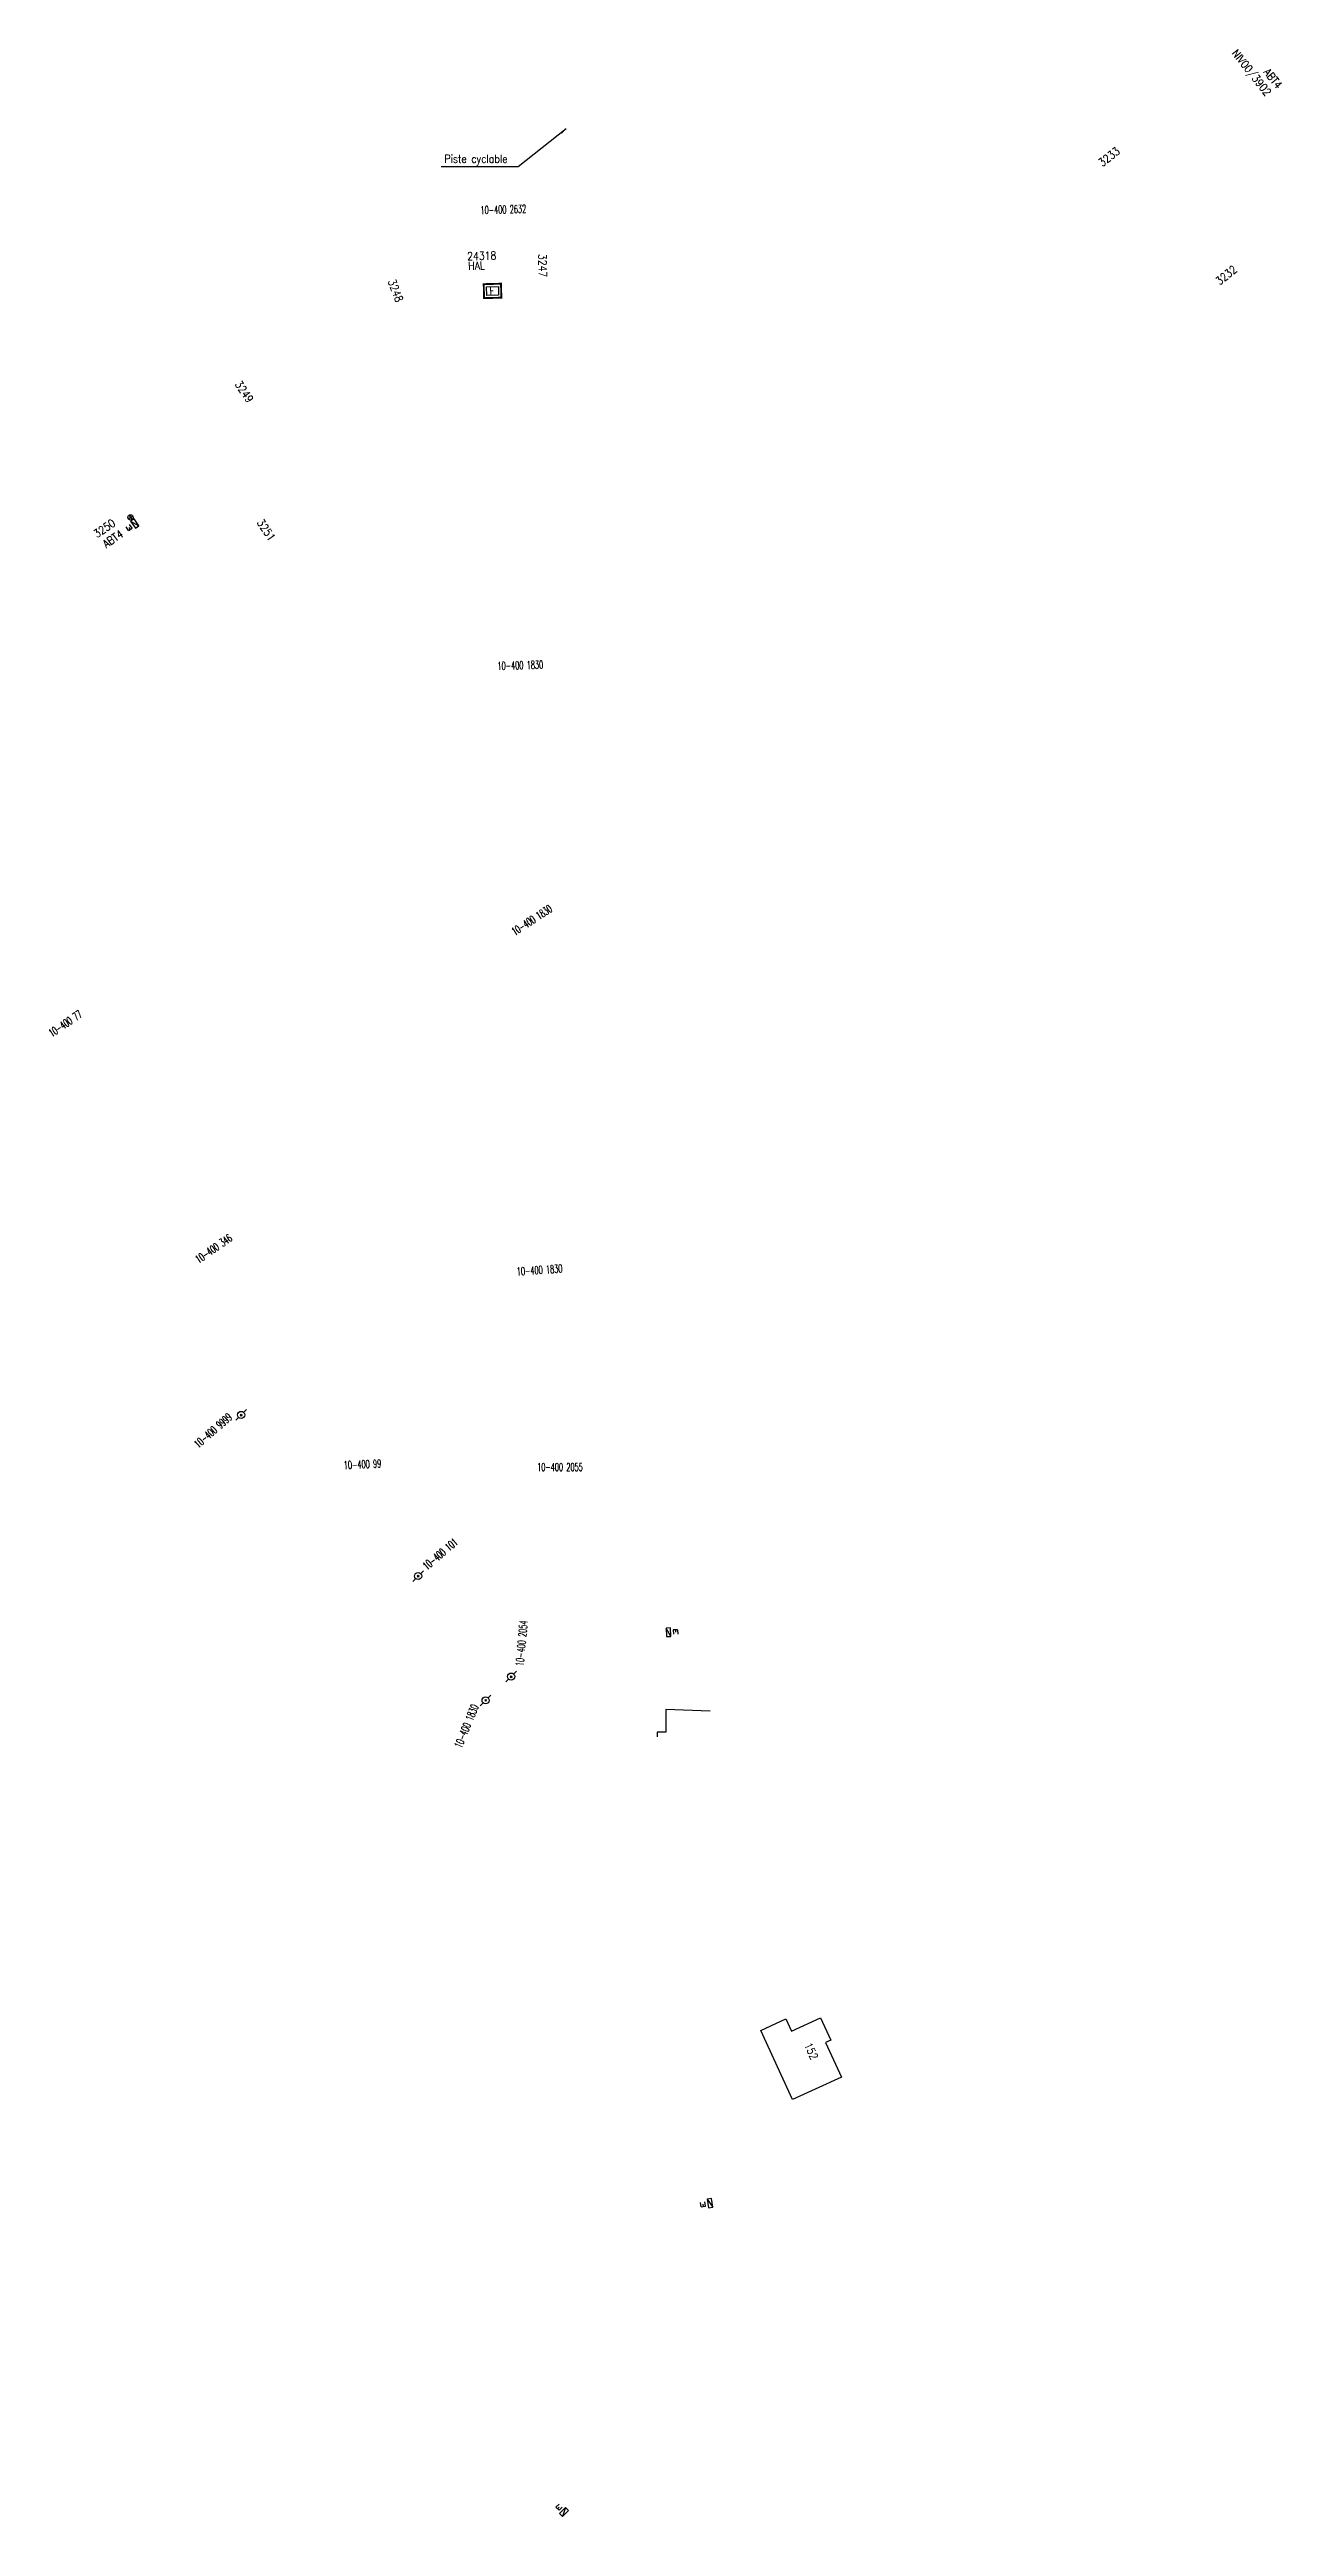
# Model space of a CAD drawing. Header units: millimetres. Extents: x 146003 to 146999, y 144007 to 144988.
# Drawn here: x 146511.7 to 146742.6, y 144057.1 to 144519.5 of the extents above; entities that cross this region are included whole.
import ezdxf
from ezdxf.enums import TextEntityAlignment as Align

# ---------------------------------------------------------------- set-up
doc = ezdxf.new("R2010")
doc.units = ezdxf.units.MM
doc.layers.get('0').update_dxf_attribs({"linetype": 'CONTINUOUS'})
for name, color, linetype in [('M_200', 7, 'CONTINUOUS'), ('w0100', 7, 'CONTINUOUS'), ('W0101', 7, 'CONTINUOUS'), ('W0430', 7, 'CONTINUOUS'), ('w0469', 7, 'CONTINUOUS'), ('W0473', 7, 'CONTINUOUS'), ('W0934', 7, 'CONTINUOUS'), ('w0991', 7, 'CONTINUOUS'), ('W1471', 7, 'CONTINUOUS')]:
    doc.layers.add(name, color=color, linetype=linetype)
doc.styles.add('M_ROMANS', font='ROMANS.shx', dxfattribs={"width": 0.75})
doc.styles.get("Standard").update_dxf_attribs({"font": 'romans.shx', "width": 0.85})
doc.dimstyles.get("Standard").update_dxf_attribs({"dimtxt": 1.5, "dimasz": 1.2, "dimexe": 0.625, "dimexo": 0.625, "dimgap": 0.25, "dimtad": 1, "dimdec": 1, "dimzin": 0, "dimdsep": 46, "dimtxsty": 'Standard', "dimcen": -0.5, "dimadec": 0, "dimazin": 0, "dimtfac": 1, "dimtdec": 1, "dimtmove": 0, "dimatfit": 3, "dimfxl": 1, "dimtolj": 1, "dimtzin": 0, "dimarcsym": 0})

# ---------------------------------------------------------------- blocks, each defined once
blk = doc.blocks.new('T473')
for p, q in [((-0.166667, 0.166667), (0.166667, -0.166667)), ((-0.166667, -0.166667), (0.166667, 0.166667)), ((0.500001, 0.500001), (1.000002, 1.000002)), ((-1.000002, -1.000002), (-0.500001, -0.500001))]:
    blk.add_line(p, q)
blk.add_ellipse((0, 0), major_axis=(0.471405, 0.471405), ratio=1, start_param=5.4977871438, end_param=11.780972451)
blk = doc.blocks.new('T430')
at = {"flags": 128}
for points in [[(0.8, 0.8), (-0.8, 0.8)], [(-0.8, 0.8), (-0.8, 0)], [(0.8, 0.8), (-0.8, 0)], [(-0.8, 0), (0.8, 0)], [(-0.4, 2.1), (0.4, 2.1)], [(-0.4, 2.1), (-0.4, 1.3)], [(-0.4, 1.7), (0, 1.7)], [(-0.4, 1.3), (0.4, 1.3)], [(0.8, 0), (0.8, 0.8)]]:
    blk.add_lwpolyline(points, dxfattribs=at)
blk = doc.blocks.new('*U6')
at = {"layer": 'M_200', "color": 0, "linetype": 'Continuous', "const_width": 0.35, "flags": 128}
blk.add_lwpolyline([(3.24, 2.62), (3.24, 0), (0, 0), (0, 2.62)], close=True, dxfattribs=at)
at = {"layer": 'M_200', "color": 0, "linetype": 'Continuous'}
blk.add_lwpolyline([(0.5, 2.12), (2.74, 2.12), (2.74, 0.5), (0.5, 0.5)], close=True, dxfattribs=at)
at = {"layer": 'M_200', "insert": (1.58, 1.29), "char_height": 1.5, "width": 1.9483, "attachment_point": 5}
blk.add_mtext('E', dxfattribs=at)
at = {"layer": 'M_200', "color": 0, "linetype": 'Continuous', "width": 0.85}
for tag, p in [('NUM', (2, 17.06)), ('NOM', (2, 10.65))]:
    blk.add_attdef(tag, text='', height=4, dxfattribs=at).set_placement(p, align=Align.MIDDLE)
at = {"layer": 'M_200', "color": 0, "linetype": 'Continuous', "style": 'M_ROMANS', "width": 0.75, "flags": 3}
for tag, p in [('DEF_LEG', (1.87, -2.99)), ('DEF_COUP', (1.87, -5.49)), ('DEF_TYPE', (1.87, -7.99))]:
    blk.add_attdef(tag, text='', height=1.2, dxfattribs=at).set_placement(p, align=Align.MIDDLE)
blk = doc.blocks.new('T469')
at = {"color": 0, "linetype": 'Continuous', "flags": 128}
for points in [[(-0.35, 0.35), (0.35, -0.35)], [(-0.35, -0.35), (0.35, 0.35)]]:
    blk.add_lwpolyline(points, dxfattribs=at)
at = {"color": 0, "linetype": 'Continuous'}
blk.add_circle((0, 0), 0.5, dxfattribs=at)

msp = doc.modelspace()

# ---------------------------------------------------------------- linework, layer by layer
at = {"layer": 'w0100', "color": 252, "flags": 128}
msp.add_lwpolyline([(146635.5, 144208.05), (146627.19, 144208.36), (146627.19, 144204.09), (146627.19, 144204.09), (146627.19, 144204.09), (146625.59, 144204.12), (146625.56, 144203.22)], dxfattribs=at)
at = {"layer": 'W0101', "color": 252}
msp.add_lwpolyline([(146645.03, 144148.2), (146649.68, 144150.34), (146650.73, 144148.05), (146656.19, 144150.56), (146658.11, 144146.36), (146657.15, 144145.92), (146660.11, 144139.45), (146650.97, 144135.26)], close=True, dxfattribs=at)

# ---------------------------------------------------------------- block references
at = {"layer": 'M_200'}
ref = msp.add_blockref('*U6', (146593.15, 144472.88), dxfattribs=dict(at, rotation=1.524885891155805))
ref.add_attrib('NUM', '24318', dxfattribs={"color": 0, "linetype": 'Continuous', "height": 1.5, "rotation": 1.5249, "width": 0.85}).set_placement((146592.71, 144480.8), align=Align.MIDDLE)
ref.add_attrib('NOM', 'HAL', dxfattribs={"color": 0, "linetype": 'Continuous', "height": 1.5, "rotation": 1.5249, "width": 0.85}).set_placement((146591.73, 144478.96), align=Align.MIDDLE)
at = {"layer": 'W0430'}
for p, rotation in [((146528.02, 144430.85), 124.2971116232585), ((146635.87, 144115.87), 99.07855665137085), ((146608.39, 144057.62), 44.85784248102689)]:
    msp.add_blockref('T430', p, dxfattribs=dict(at, rotation=rotation))
at = {"layer": 'W0430', "color": 6, "rotation": 271.9790941740032}
msp.add_blockref('T430', (146627.32, 144222.8), dxfattribs=at)
at = {"layer": 'w0469', "color": 252, "rotation": 349.2971116250669}
msp.add_blockref('T469', (146526.89, 144431.79), dxfattribs=at)
at = {"layer": 'W0473', "color": 7}
msp.add_blockref('T473', (146547.62, 144263.55), dxfattribs=at)
at = {"layer": 'W0473'}
for p in [(146580.79, 144233.36), (146598.22, 144214.51), (146593.43, 144210.06)]:
    msp.add_blockref('T473', p, dxfattribs=at)

# ---------------------------------------------------------------- texts
at = {"layer": 'W0430', "color": 252, "linetype": 'Continuous', "width": 0.85}
for s, p in [('NIV00/3902', (146733.18, 144518.75)), ('ABT4', (146739.13, 144515.2))]:
    msp.add_text(s, height=1.5, rotation=308.4148, dxfattribs=at).set_placement(p)
at = {"layer": 'W0430', "color": 252, "width": 0.85}
msp.add_text('ABT4', height=1.5, rotation=34.2883, dxfattribs=at).set_placement((146522.33, 144425.98))
at = {"layer": 'w0469', "color": 252, "width": 0.85}
for s, rotation, p in [('3233', 37.9212, (146709.01, 144497.44)), ('3247', 271.3795, (146603.33, 144481.15)), ('3248', 290.5593, (146575.11, 144476.08)), ('3232', 38.9297, (146730.99, 144475.24)), ('3249', 304.1833, (146546.36, 144456.74)), ('3250', 34.2971, (146520.62, 144427.88)), ('3251', 303.9036, (146550.48, 144430.82))]:
    msp.add_text(s, height=1.5, rotation=rotation, dxfattribs=at).set_placement(p)
at = {"layer": 'W0473', "color": 7, "width": 0.6}
for s, rotation, p in [('10-400 1830', 1.797, (146599.94, 144404.06)), ('10-400 1830', 32.9519, (146602.09, 144356.3)), ('10-400 77', 33.8933, (146514.66, 144336.9)), ('10-400 346', 34.5565, (146542.47, 144294.73)), ('10-400 9999', 41.2171, (146542.36, 144260.64)), ('10-400 99', 2.8213, (146570.37, 144254.3))]:
    msp.add_text(s, height=1.5, rotation=rotation, dxfattribs=at).set_placement(p, align=Align.MIDDLE_CENTER)
msp.add_text('10-400 1830', height=1.5, rotation=3.9767, dxfattribs=at).set_placement((146599.28, 144290.43), align=Align.MIDDLE_LEFT)
msp.add_text('10-400 2055', height=1.5, dxfattribs=at).set_placement((146607.37, 144253.79), align=Align.MIDDLE_CENTER)
at = {"layer": 'W0473', "width": 0.6}
for s, rotation, p in [('10-400 101', 40.2581, (146584.93, 144237.48)), ('10-400 2054', 84.739, (146600.18, 144220.76)), ('10-400 1830', 67.7237, (146589.85, 144205.23))]:
    msp.add_text(s, height=1.5, rotation=rotation, dxfattribs=at).set_placement(p, align=Align.MIDDLE_CENTER)
at = {"layer": 'W0934', "color": 7, "linetype": 'Continuous', "insert": (146585.73, 144497.75), "char_height": 1.5, "attachment_point": 7}
msp.add_mtext('\\A1;Piste cyclable', dxfattribs=at)
at = {"layer": 'w0991', "color": 252, "width": 0.85}
msp.add_text('152', height=1.5, rotation=294.6516, dxfattribs=at).set_placement((146653.1, 144145.5))
at = {"layer": 'W1471', "width": 0.6}
msp.add_text('10-400 2632', height=1.5, rotation=1.6946, dxfattribs=at).set_placement((146592.5, 144488.62))

# ---------------------------------------------------------------- leaders
at = {"layer": 'W0934', "color": 7, "linetype": 'Continuous', "annotation_type": 0, "has_hookline": 1, "hookline_direction": 1, "text_width": 12.99}
msp.add_leader([(146608.55, 144504.61), (146599.52, 144497.5), (146598.32, 144497.5)], dimstyle='Standard', dxfattribs=at)

doc.saveas('drawing.dxf')
